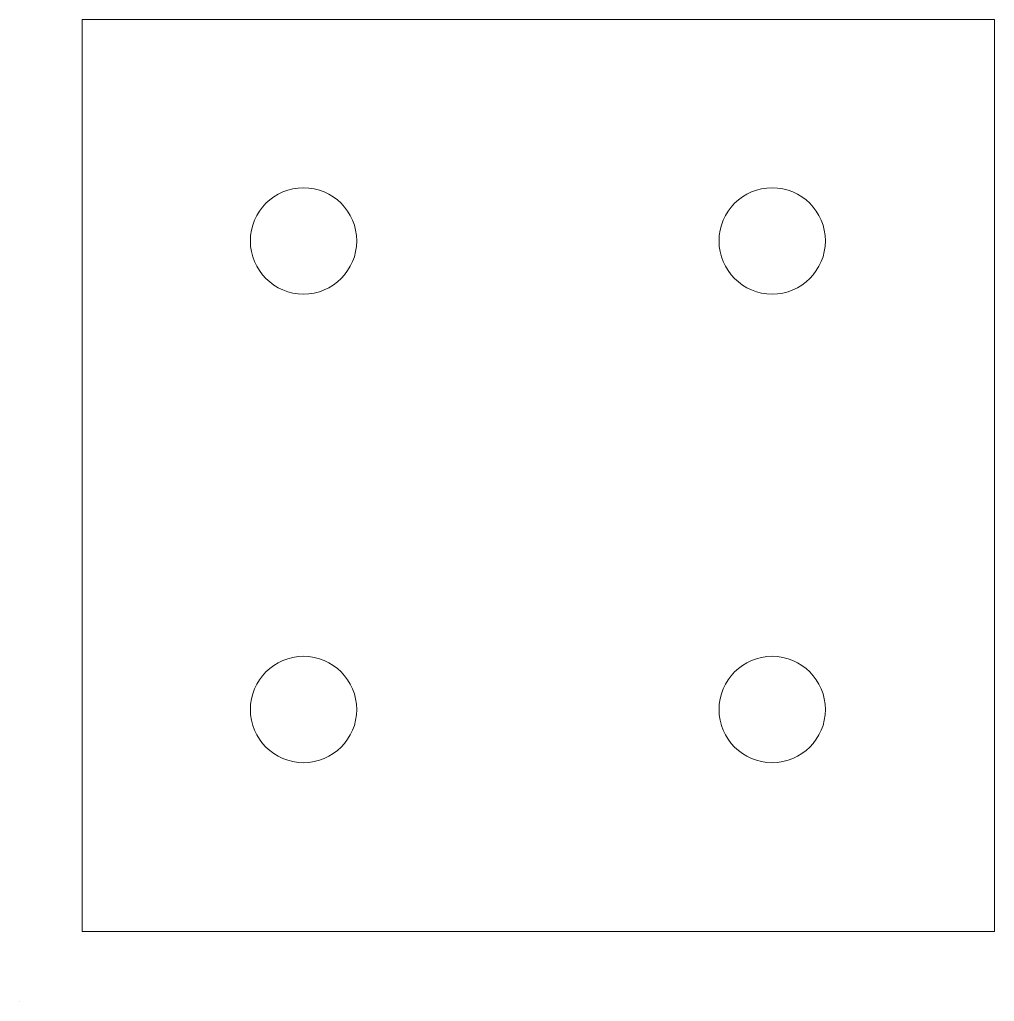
# Model space of a CAD drawing. Header units: millimetres. Extents: x 330.9 to 420.6, y 176.6 to 267.
import ezdxf

# ---------------------------------------------------------------- set-up
doc = ezdxf.new("R2010")
doc.units = ezdxf.units.MM
doc.header["$LTSCALE"] = 0.5
doc.layers.get('0').update_dxf_attribs({"lineweight": 5})
doc.layers.add('Smart box Ultra', color=7, linetype='Continuous', lineweight=5)

msp = doc.modelspace()

# ---------------------------------------------------------------- linework, layer by layer
at = {"color": 7, "lineweight": 15}
for p, q in [((378.382, 267.04), (336.632, 267.04)), ((336.632, 267.04), (336.632, 225.29)), ((420.632, 267.04), (378.882, 267.04)), ((420.632, 225.29), (420.632, 267.04)), ((336.632, 224.79), (336.632, 183.04)), ((420.632, 183.04), (420.632, 224.79)), ((336.632, 183.04), (378.382, 183.04)), ((378.882, 183.04), (420.632, 183.04))]:
    msp.add_line(p, q, dxfattribs=at)
at = {"color": 7, "lineweight": 15, "flags": 128}
msp.add_lwpolyline([(420.632, 183.04), (420.632, 267.04), (336.632, 267.04), (336.632, 183.04), (420.632, 183.04), (420.632, 239.375)], dxfattribs=at)
at = {"color": 7, "lineweight": 15, "transparency": 33554687}
for centre in [(357.013, 246.659), (400.173, 246.659), (357.013, 203.499), (400.173, 203.499)]:
    msp.add_circle(centre, 4.899, dxfattribs=at)
at = {"layer": 'Smart box Ultra', "color": 7, "lineweight": 15}
msp.add_line((330.868, 176.619), (330.868, 176.619), dxfattribs=at)

doc.saveas('drawing.dxf')
